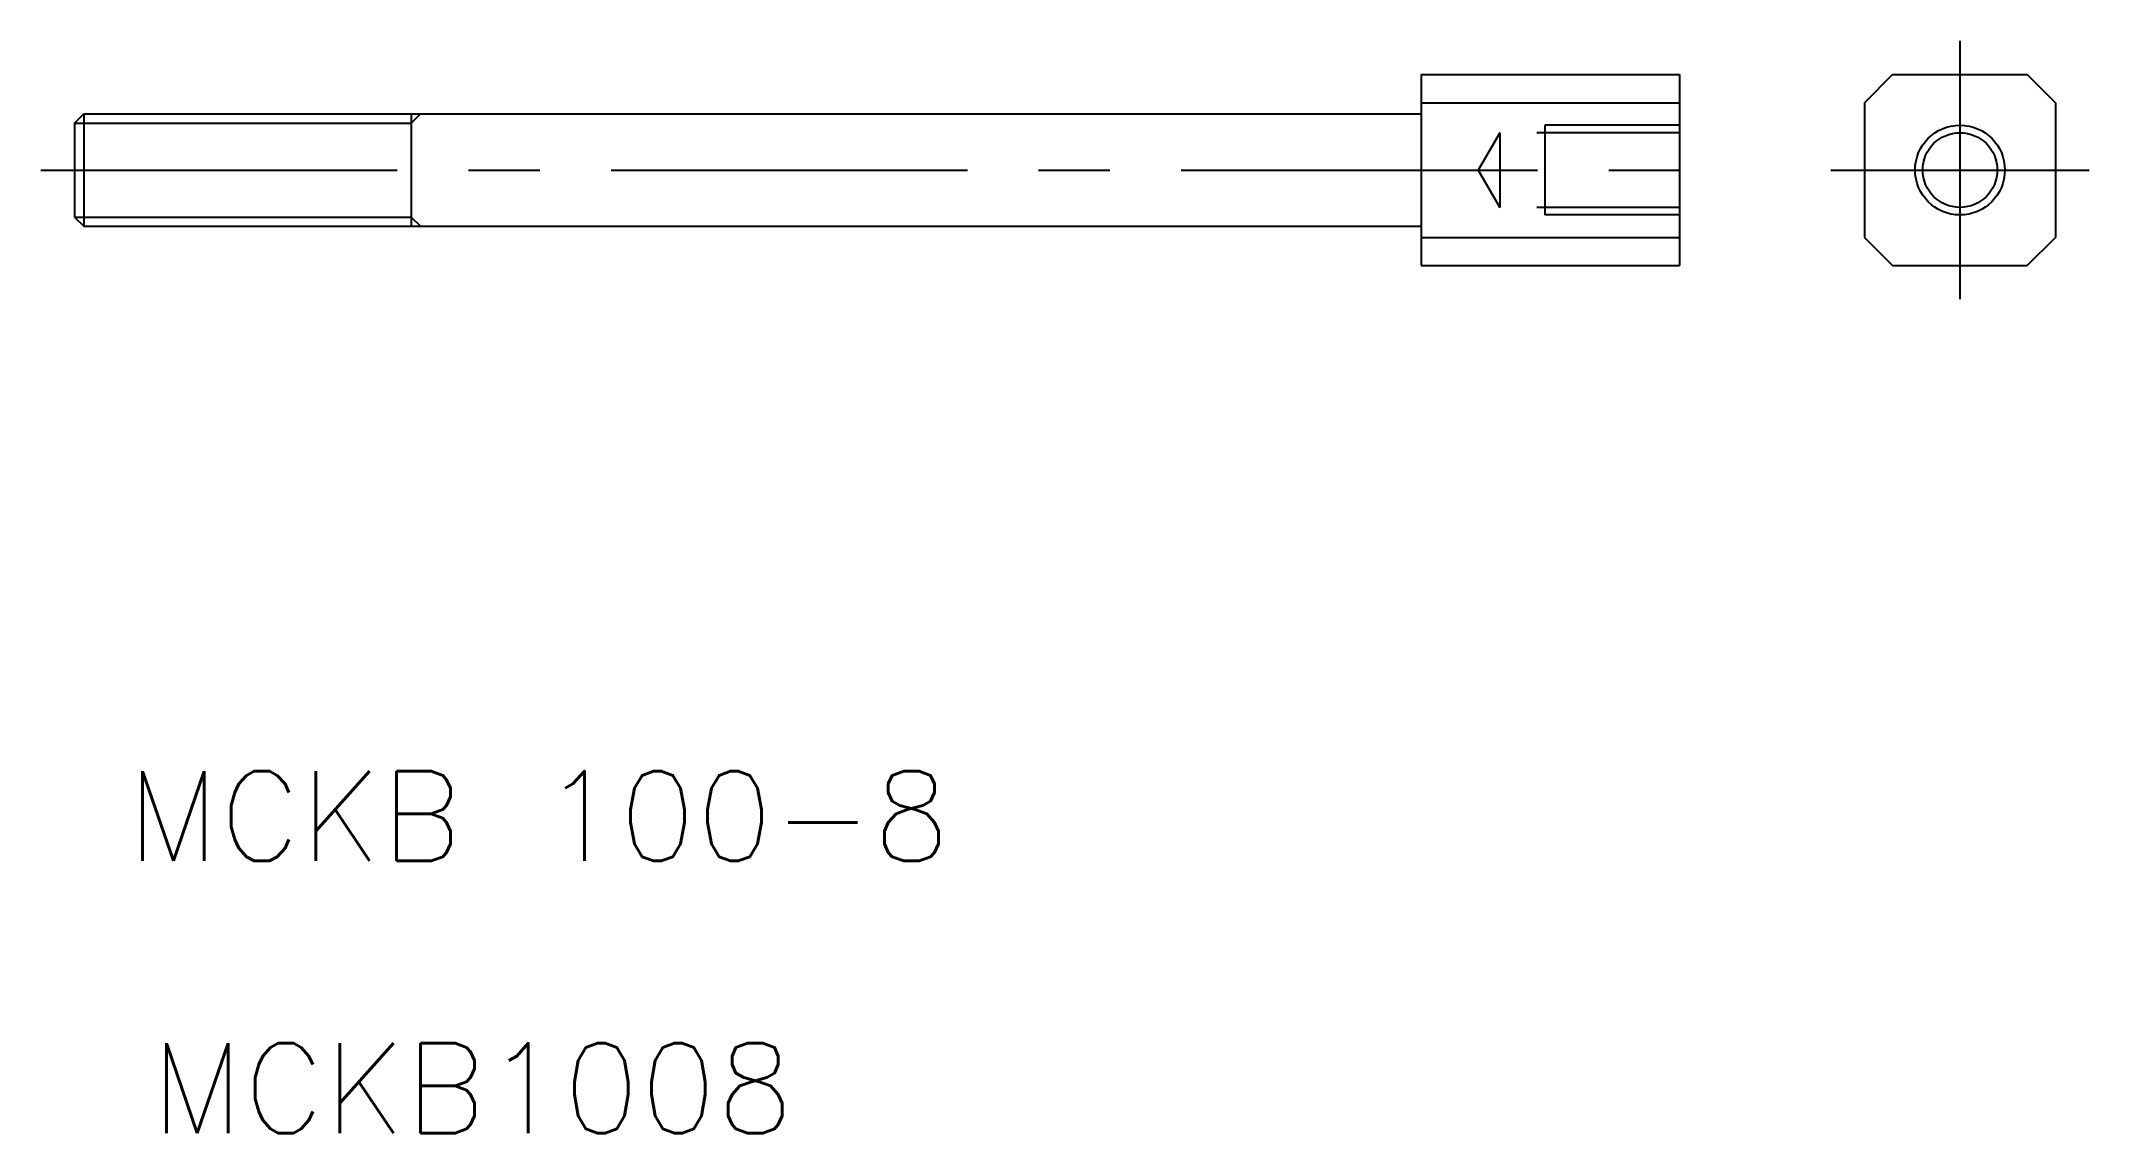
# Model space of a CAD drawing. Extents: x 133 to 316, y 247 to 344.
import ezdxf
from ezdxf.enums import TextEntityAlignment as Align

# ---------------------------------------------------------------- set-up
doc = ezdxf.new("R2010")
doc.units = 0
doc.linetypes.add('CENTER', pattern=[50.8, 31.75, -6.35, 6.35, -6.35])
doc.linetypes.add('DASHED', pattern=[19.05, 12.7, -6.35])
doc.layers.get('0').update_dxf_attribs({"linetype": 'CONTINUOUS'})
doc.layers.add('CENTER', color=1, linetype='CENTER')
doc.layers.add('NOTE', color=9, linetype='CONTINUOUS')
doc.styles.get("Standard").update_dxf_attribs({"font": 'txt.shx'})

msp = doc.modelspace()

# ---------------------------------------------------------------- linework, layer by layer
for p, q in [((256.268914, 340.985759), (279.268914, 340.985759)), ((256.268914, 340.985759), (256.268914, 323.985759)), ((279.268914, 340.985759), (279.268914, 323.985759)), ((298.268915, 340.985759), (295.768915, 338.485759)), ((298.268915, 340.985759), (310.268915, 340.985759)), ((310.268915, 340.985759), (312.768916, 338.485759)), ((256.268914, 338.485759), (279.268914, 338.485759)), ((295.768915, 338.485759), (295.768915, 326.485759)), ((312.768916, 338.485759), (312.768916, 326.485759)), ((136.268909, 336.673759), (137.080914, 337.485759)), ((136.268909, 336.673757), (136.268909, 328.297762)), ((137.080914, 337.485759), (256.268914, 337.485759)), ((166.26891, 337.485759), (166.26891, 327.485759)), ((279.268914, 336.735759), (279.268914, 336.735859)), ((279.268914, 332.485759), (279.269014, 332.485759)), ((136.268909, 328.297759), (137.080914, 327.485759)), ((137.080914, 327.485759), (256.268914, 327.485759)), ((256.268914, 326.485759), (279.268914, 326.485759)), ((295.768915, 326.485759), (298.268915, 323.985759)), ((310.268915, 323.985759), (312.768916, 326.485759)), ((256.268914, 323.985759), (279.268914, 323.985759)), ((298.268915, 323.985759), (310.268915, 323.985759))]:
    msp.add_line(p, q)
at = {"color": 3}
for p, q in [((136.268909, 336.673759), (166.26891, 336.673759)), ((166.26891, 336.673759), (167.080915, 337.485759)), ((136.268909, 328.297759), (166.26891, 328.297759)), ((166.26891, 328.297759), (167.080915, 327.485759))]:
    msp.add_line(p, q, dxfattribs=at)
at = {"color": 7}
msp.add_line((137.080914, 337.485759), (137.080914, 327.485759), dxfattribs=at)
at = {"color": 3, "linetype": 'DASHED'}
for p, q in [((263.268912, 335.809261), (261.350089, 332.485761)), ((279.268914, 335.809259), (263.268914, 335.809259)), ((263.268914, 335.809259), (263.268914, 329.162259)), ((279.268914, 336.485759), (267.268914, 336.485759)), ((267.268914, 336.485759), (267.268914, 328.485759)), ((261.350089, 332.485757), (263.268912, 329.162258)), ((279.268914, 329.162259), (263.268914, 329.162259)), ((279.268914, 328.485759), (267.268914, 328.485759))]:
    msp.add_line(p, q, dxfattribs=at)
at = {"color": 3}
msp.add_circle((304.268915, 332.485759), 4, dxfattribs=at)
msp.add_circle((304.268915, 332.485759), 3.3235)
at = {"layer": 'CENTER'}
for p, q in [((304.268915, 343.98576), (304.268915, 320.985759)), ((133.268909, 332.485759), (282.268914, 332.485759)), ((292.768915, 332.485759), (315.768916, 332.485759))]:
    msp.add_line(p, q, dxfattribs=at)

# ---------------------------------------------------------------- texts
at = {"layer": 'NOTE'}
for s, p in [('MCKB 100-8', (177.610288, 268.529134)), ('MCKB1008', (171.71624, 244.287953))]:
    msp.add_text(s, height=8, dxfattribs=at).set_placement(p, align=Align.BOTTOM_CENTER)

doc.saveas('drawing.dxf')
